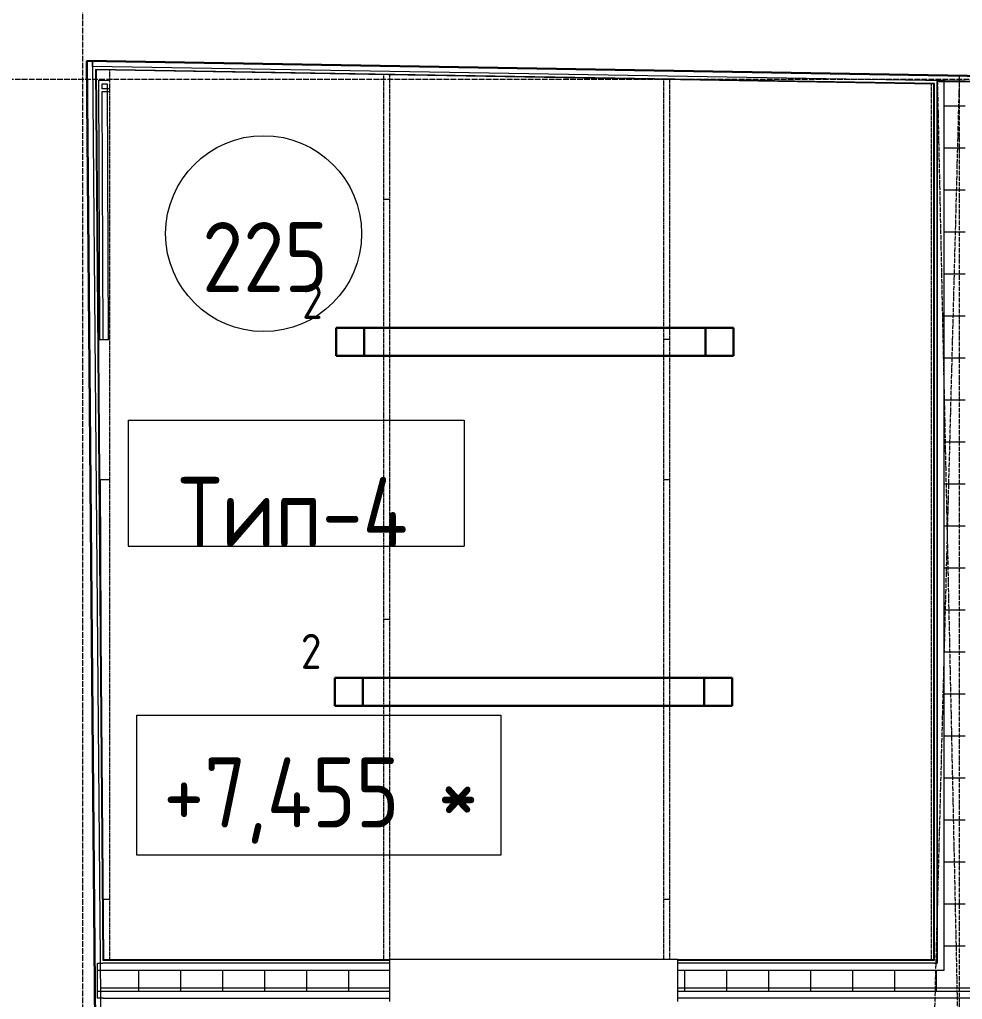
# Model space of a CAD drawing. Header units: millimetres. Extents: x -10474 to 67905, y -3824 to 44223.
# Drawn here: x 48624 to 51992, y 33258 to 36758 of the extents above; entities that cross this region are included whole.
import ezdxf

# ---------------------------------------------------------------- set-up
doc = ezdxf.new("R2010")
doc.units = ezdxf.units.MM
for name, pattern in [('ADSK_Линия сетки', [25, 20, -2.5, 0, -2.5]), ('ADSK_Штрих_ш3 п1_5', [4.5, 3, -1.5]), ('ADSK_Штрихпунктирная 2 точки_ш15 п1_5 п1_5 п1_5', [19.5, 15, -1.5, 0, -1.5, 0, -1.5])]:
    doc.linetypes.add(name, pattern=pattern)
for name, color, linetype, lineweight in [('Аннотация', 7, 'Continuous', 20), ('Каркас', 7, 'Continuous', 18), ('Марки', 7, 'Continuous', 20), ('Марки помещений', 7, 'Continuous', 20), ('Оси', 7, 'Continuous', 9), ('Отметки', 7, 'Continuous', 9), ('Перекрытие', 7, 'Continuous', 18), ('Стены внутренние', 7, 'Continuous', 18), ('Стены наружные', 7, 'Continuous', 18), ('Стены несущие', 7, 'Continuous', 30), ('Стены отделка', 7, 'Continuous', 30), ('Стены штриховка', 7, 'Continuous', 9)]:
    doc.layers.add(name, color=color, linetype=linetype, lineweight=lineweight)
doc.layers.add('Линии', color=7, linetype='Continuous', lineweight=9, true_color=0x00a600)
doc.styles.add('GOST Common_1', font='GOST_Common.ttf', dxfattribs={"width": 0.9, "height": 250})
doc.styles.add('GOST Common_2', font='GOST_Common.ttf', dxfattribs={"width": 0.9, "height": 250})
doc.styles.add('GOST Common_4', font='GOST_Common.ttf', dxfattribs={"width": 0.9, "height": 125})
doc.styles.add('GOST Common_B', font='', dxfattribs={"width": 0.9, "height": 250})
doc.styles.get('GOST Common_B').set_extended_font_data('GOST Common', bold=True)
pattern_1 = [(0, (0, 0), (0, 150), []), (90, (0, 0), (-150, 9e-15), [])]

# ---------------------------------------------------------------- blocks, each defined once
blk = doc.blocks.new('Типовая двутавровая балка _АСТО 20-93_ Балки - 100х200Н Б-12-2529933-План потолков 2-го этажа')
at = {"layer": 'Каркас', "color": 8, "linetype": 'ADSK_Штрих_ш3 п1_5', "lineweight": 9, "true_color": 0x808080}
for p, q in [((-1203.6, 50), (1924.1, 50)), ((1933.2, -50), (1934.4, -50))]:
    blk.add_line(p, q, dxfattribs=at)
at = {"layer": 'Каркас'}
for p, q in [((1935.3, 3.5), (1933.2, 3.5)), ((1935.1, -3.5), (1933.2, -3.5))]:
    blk.add_line(p, q, dxfattribs=at)
blk = doc.blocks.new('ADSK_Марка_Помещение_ОдноЗначение - Номер-159740-План потолков 2-го этажа')
at = {"layer": 'Марки помещений'}
blk.add_circle((0, 0), 3.5, dxfattribs=at)
blk = doc.blocks.new('ADSK_Марка_Потолок - ADSK_Марка и Смещение от уровня-155896-План потолков 2-го этажа')
at = {"layer": 'Марки'}
for p, q in [((-6, 4.5), (-6, 0)), ((-6, 4.5), (6, 4.5)), ((6, 4.5), (6, 0)), ((-6, 0), (6, 0))]:
    blk.add_line(p, q, dxfattribs=at)
blk = doc.blocks.new('Высотные отметки - Рамка-12095-План потолков 2-го этажа')
at = {"layer": 'Аннотация'}
for p, q in [((-6.5, 0), (-6.5, 5)), ((-6.5, 5), (6.5, 5)), ((6.5, 5), (6.5, 0)), ((6.5, 0), (-6.5, 0))]:
    blk.add_line(p, q, dxfattribs=at)

msp = doc.modelspace()

# ---------------------------------------------------------------- hatches: boundary and pattern name
at = {"layer": 'Стены внутренние', "lineweight": 9}
h = msp.add_hatch(dxfattribs=at)
h.set_pattern_fill('FP_3', color=256, style=0, pattern_type=2)
h.set_pattern_definition(pattern_1)
h.paths.add_polyline_path([(51926.992, 33363.244), (52001.992, 33363.244), (52001.992, 36536.952), (51926.992, 36536.952), (51926.992, 33388.244)])
h = msp.add_hatch(dxfattribs=at)
h.set_pattern_fill('FP_3', color=256, style=0, pattern_type=2)
h.set_pattern_definition(pattern_1)
h.paths.add_polyline_path([(51705.833, 33288.244), (53000, 33288.244), (53000, 33363.244), (50975, 33363.244), (50975, 33288.244), (51225.671, 33288.244)])
h.paths.add_polyline_path([(48913.045, 33288.244), (49945, 33288.244), (49945, 33363.244), (48912.209, 33362.51), (48912.834, 33288.244)])
h.paths.add_polyline_path([(54596.77, 33288.244), (54885.427, 33288.244), (54885.427, 33363.244), (54030, 33363.244), (54030, 33288.244)])

# ---------------------------------------------------------------- linework, layer by layer
at = {"layer": 'Каркас', "color": 8, "linetype": 'ADSK_Штрих_ш3 п1_5', "lineweight": 9, "true_color": 0x808080}
for p, q in [((48945.648, 36577.498), (48945.648, 33400.244)), ((49925.648, 33400.206), (49925.648, 36560.923)), ((49945.648, 36560.584), (49945.648, 33400.244)), ((50925.648, 33400.244), (50925.648, 36544.009)), ((50945.648, 36543.671), (50945.648, 33400.244))]:
    msp.add_line(p, q, dxfattribs=at)
at = {"layer": 'Линии', "color": 7, "linetype": 'ADSK_Штрихпунктирная 2 точки_ш15 п1_5 п1_5 п1_5'}
for p, q in [((51883.458, 32837.28), (51982.142, 36553.359)), ((51902.5, 36539.489), (51982.142, 32853.359)), ((51982.142, 32853.359), (51982.142, 36553.359))]:
    msp.add_line(p, q, dxfattribs=at)
at = {"layer": 'Линии', "color": 5, "lineweight": 30, "true_color": 0x0000ff}
for p, q in [((49754.625, 35556.779), (49754.625, 35656.779)), ((49754.625, 35656.779), (51174.625, 35656.779)), ((49854.625, 35556.779), (49854.625, 35656.779)), ((51074.625, 35656.779), (51074.625, 35556.779)), ((51174.625, 35656.779), (51174.625, 35556.779)), ((51174.625, 35556.779), (49754.625, 35556.779))]:
    msp.add_line(p, q, dxfattribs=at)
at = {"layer": 'Линии', "color": 1, "lineweight": 30, "true_color": 0xff0000}
for p, q in [((49750.111, 34306.638), (49750.111, 34406.638)), ((49750.111, 34406.638), (51170.111, 34406.638)), ((49850.111, 34306.638), (49850.111, 34406.638)), ((51070.111, 34406.638), (51070.111, 34306.638)), ((51170.111, 34406.638), (51170.111, 34306.638)), ((51170.111, 34306.638), (49750.111, 34306.638))]:
    msp.add_line(p, q, dxfattribs=at)
at = {"layer": 'Оси', "linetype": 'ADSK_Линия сетки'}
for p, q in [((48849.565, -3024.361), (48849.565, 44222.998)), ((-9674.401, 36545), (56004.853, 36545))]:
    msp.add_line(p, q, dxfattribs=at)
at = {"layer": 'Перекрытие'}
for p, q in [((49945.648, 36115.573), (49925.648, 36115.573)), ((48905.243, 35615.573), (48945.648, 35615.573)), ((50945.648, 35615.573), (50925.648, 35615.573)), ((48909.452, 35115.573), (48945.648, 35115.573)), ((48916.217, 34321.214), (48912.938, 35115.573)), ((50925.648, 35115.573), (50945.648, 35115.573)), ((49945.648, 34615.573), (49925.648, 34615.573)), ((49925.648, 34115.573), (49945.648, 34115.573)), ((48945.648, 33615.573), (48922.079, 33615.573)), ((50945.648, 33615.573), (50925.648, 33615.573))]:
    msp.add_line(p, q, dxfattribs=at)
at = {"layer": 'Стены внутренние'}
for p, q in [((48907.052, 36541.243), (48945.648, 36540.987)), ((48910.873, 35615.573), (48907.052, 36541.243)), ((48945.648, 36510.986), (48919.176, 36511.162)), ((48937.102, 36529.043), (48940.874, 35615.573)), ((48919.217, 36501.161), (48945.648, 36500.986))]:
    msp.add_line(p, q, dxfattribs=at)
at = {"layer": 'Стены наружные'}
for p, q in [((48919.176, 36511.162), (48919.102, 36529.163)), ((48919.102, 36529.163), (48937.102, 36529.043)), ((48922.874, 35615.573), (48919.217, 36501.161)), ((50975, 33400.244), (49945, 33400.244))]:
    msp.add_line(p, q, dxfattribs=at)
at = {"layer": 'Стены несущие'}
for p, q in [((48908.246, 31457.355), (48864.864, 36610.868)), ((48864.864, 36610.868), (48908.246, 31457.355)), ((54870.185, 36509.299), (48864.864, 36610.868))]:
    msp.add_line(p, q, dxfattribs=at)
at = {"layer": 'Стены отделка', "lineweight": 9}
for p, q in [((48864.864, 36610.868), (48884.863, 36611.037)), ((48884.007, 36590.542), (48884.345, 36610.539)), ((48884.863, 36611.037), (48913.045, 33263.244)), ((54869.847, 36489.302), (48884.007, 36590.542)), ((48897.139, 36578.318), (48923.892, 33400.244)), ((51890.5, 36527.691), (48897.139, 36578.318)), ((51902.5, 36539.489), (51902.5, 33388.244)), ((51890.5, 33400.244), (51890.5, 36527.691)), ((51901.992, 33388.244), (51901.992, 36536.952)), ((51901.992, 36536.952), (52026.992, 36536.952)), ((48923.892, 33400.244), (49945, 33400.244)), ((49945, 33400.244), (49945, 33251.244)), ((50975, 33251.244), (50975, 33400.244)), ((50975, 33400.244), (51890.5, 33400.244)), ((48901.992, 33263.244), (48901.992, 33388.244)), ((48901.992, 33388.244), (48921.993, 33388.244)), ((51892.5, 33388.244), (51901.992, 33388.244)), ((51902.5, 33388.244), (51901.992, 33388.244)), ((48923.045, 33263.244), (48901.992, 33263.244))]:
    msp.add_line(p, q, dxfattribs=at)
at = {"layer": 'Стены штриховка'}
for p, q in [((48895.122, 36580.352), (48921.909, 33398.244)), ((51892.5, 36529.657), (48895.122, 36580.352)), ((51892.5, 33398.244), (51892.5, 36529.657)), ((51926.992, 33363.244), (51926.992, 36536.952)), ((48921.909, 33398.244), (49945, 33398.244)), ((50975, 33398.244), (51892.5, 33398.244)), ((48901.992, 33363.244), (49945, 33363.244)), ((49945, 33388.244), (48921.993, 33388.244)), ((51892.5, 33388.244), (50975, 33388.244)), ((50975, 33363.244), (51926.992, 33363.244)), ((48901.992, 33288.244), (49945, 33288.244)), ((50975, 33288.244), (53000, 33288.244)), ((48913.045, 33263.244), (48928.246, 31457.523)), ((48923.045, 33263.244), (49945, 33263.244)), ((53000, 33263.244), (50975, 33263.244))]:
    msp.add_line(p, q, dxfattribs=at)

# ---------------------------------------------------------------- block references
at = {"layer": 'Каркас', "color": 8, "linetype": 'ADSK_Штрих_ш3 п1_5', "lineweight": 9, "true_color": 0x808080, "rotation": 90}
msp.add_blockref('Типовая двутавровая балка _АСТО 20-93_ Балки - 100х200Н Б-12-2529933-План потолков 2-го этажа', (51932.142, 34603.78), dxfattribs=at)
at = {"layer": 'Марки', "xscale": 99.99999999999993, "yscale": 99.99999999999993, "zscale": 99.99999999999993}
msp.add_blockref('ADSK_Марка_Потолок - ADSK_Марка и Смещение от уровня-155896-План потолков 2-го этажа', (49612.357, 34876.953), dxfattribs=at)
at = {"layer": 'Марки помещений', "xscale": 99.99999999999993, "yscale": 99.99999999999993, "zscale": 99.99999999999993}
msp.add_blockref('ADSK_Марка_Помещение_ОдноЗначение - Номер-159740-План потолков 2-го этажа', (49495.938, 35993.46), dxfattribs=at)
at = {"layer": 'Отметки', "lineweight": 20, "xscale": 99.99999999999993, "yscale": 99.99999999999993, "zscale": 99.99999999999993}
msp.add_blockref('Высотные отметки - Рамка-12095-План потолков 2-го этажа', (49693.422, 33772.973), dxfattribs=at)

# ---------------------------------------------------------------- texts
at = {"layer": 'Аннотация', "lineweight": 9, "char_height": 125, "width": 175.5, "attachment_point": 5, "line_spacing_factor": 1.022766, "style": 'GOST Common_4'}
for insert in [(49670.263, 35751.6), (49665.749, 34501.459)]:
    msp.add_mtext('\\pt180,360,540,720,900,1080,1260,1440,1620,1800,1980,2160,2340,2520,2700,2880,3060,3240,3420,3600,3780,3960,4140,4320,4500,4680,4860,5040,5220,5400,5580,5760;2', dxfattribs=dict(at, insert=insert))
at = {"layer": 'Марки', "lineweight": 9, "insert": (49601.726, 34999.108), "char_height": 250, "width": 857.7, "attachment_point": 5, "line_spacing_factor": 1.022766, "style": 'GOST Common_B'}
msp.add_mtext('\\pt1143,2286,3429,4572,5715,6858,8001,9144,10287,11430,12573,13716,14859,16002,17145,18288,19431,20574,21717,22860,24003,25146,26289,27432,28575,29718,30861,32004,33147,34290,35433,36576;Тип-4', dxfattribs=at)
at = {"layer": 'Марки помещений', "lineweight": 9, "insert": (49500.881, 35909.878), "char_height": 250, "width": 488.7, "attachment_point": 5, "line_spacing_factor": 1.022766, "style": 'GOST Common_1'}
msp.add_mtext('\\pt450,900,1350,1800,2250,2700,3150,3600,4050,4500,4950,5400,5850,6300,6750,7200,7650,8100,8550,9000,9450,9900,10350,10800,11250,11700,12150,12600,13050,13500,13950,14400;225', dxfattribs=at)
at = {"layer": 'Отметки', "lineweight": 20, "insert": (49137.778, 34122.684), "char_height": 250, "width": 1333.54714, "attachment_point": 1, "line_spacing_factor": 1.022761, "style": 'GOST Common_2'}
msp.add_mtext('+7,455 *', dxfattribs=at)

doc.saveas('drawing.dxf')
